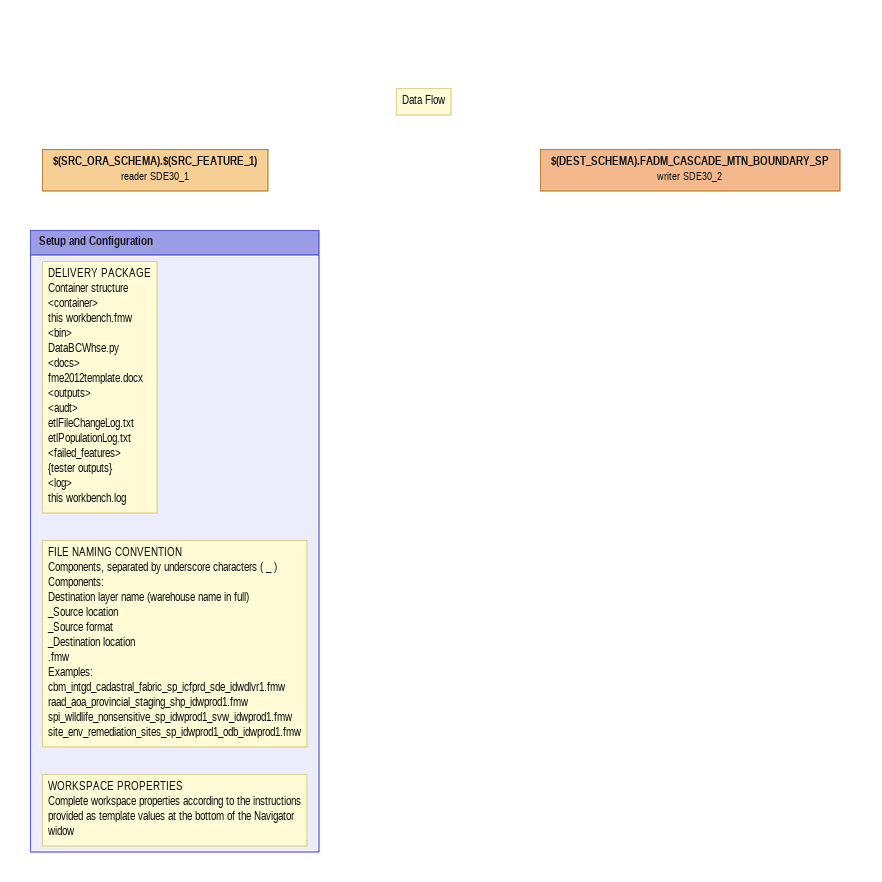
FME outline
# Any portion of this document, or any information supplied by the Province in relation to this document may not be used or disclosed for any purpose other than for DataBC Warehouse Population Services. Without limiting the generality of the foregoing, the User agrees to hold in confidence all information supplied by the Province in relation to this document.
$(SRC_ORA_SCHEMA).$(SRC_FEATURE_1) (reader SDE30_1)
Note: Data Flow
$(DEST_SCHEMA).FADM_CASCADE_MTN_BOUNDARY_SP (writer SDE30_2)

Bookmark: Setup and Configuration
Note: WORKSPACE PROPERTIES / Complete workspace properties according to the instructions / provided as template values at the bottom of the Navigator widow
Note: DELIVERY PACKAGE / Container structure / <container> / this workbench.fmw / <bin> / DataBCWhse.py / <docs> / fme2012template.docx / <outputs> / <audt> / etlFileChangeLog.txt / etlPopulationLog.txt / <failed_features> / {tester outputs} / <log> / this workbench.log
Note: FILE NAMING CONVENTION / Components, separated by underscore characters ( _ ) / Components: / Destination layer name (warehouse name in full) / _Source location / _Source format / _Destination location / .fmw / Examples: / cbm_intgd_cadastral_fabric_sp_icfprd_sde_idwdlvr1.fmw / raad_aoa_provincial_staging_shp_idwprod1.fmw / spi_wildlife_nonsensitive_sp_idwprod1_svw_idwprod1.fmw / site_env_remediation_sites_sp_idwprod1_odb_idwprod1.fmw
